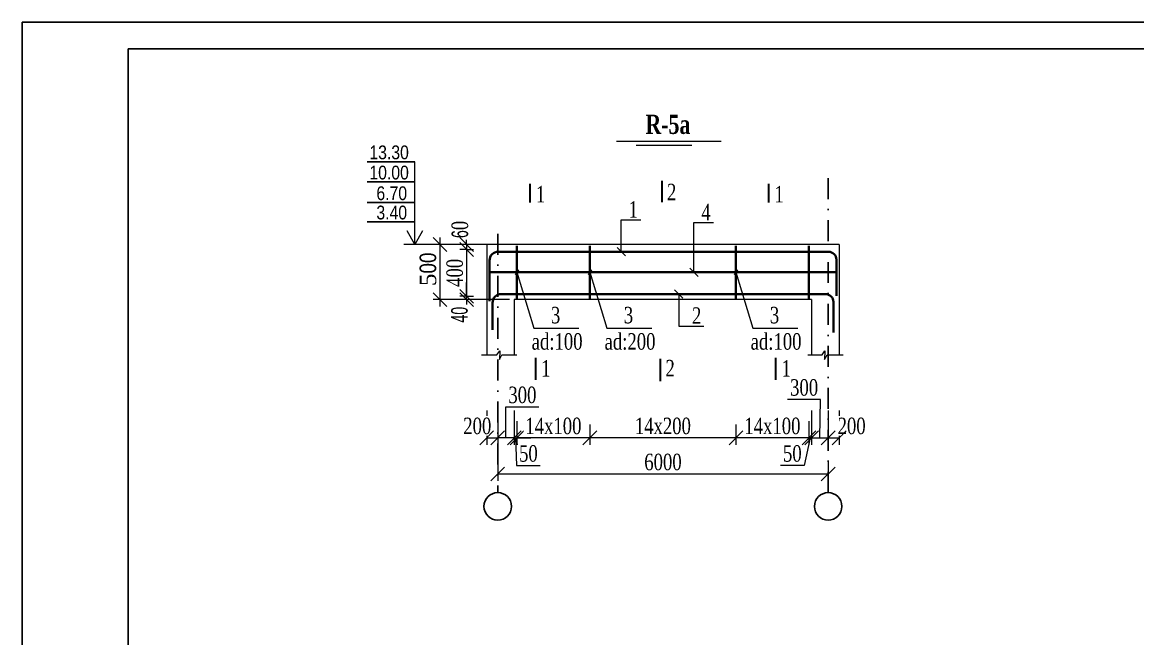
# Model space of a CAD drawing. Header units: millimetres. Extents: x -149347 to 251215, y -2929184 to -2541447.
# Drawn here: x 67574 to 87829, y -2780104 to -2768904 of the extents above; entities that cross this region are included whole.
import ezdxf

# ---------------------------------------------------------------- set-up
doc = ezdxf.new("R2010")
doc.units = ezdxf.units.MM
doc.linetypes.add('DASHDOTX2', pattern=[50.8, 25.4, -12.7, 0, -12.7])
doc.layers.add('APS_MADEIRA', color=35, linetype='Continuous', lineweight=15)
doc.styles.add('400', font='times.ttf', dxfattribs={"width": 0.75, "height": 300})
doc.styles.add('style1', font='A3TI(LA).TTF', dxfattribs={"height": 400})
doc.styles.add('style6', font='ARIALN.TTF', dxfattribs={"height": 300})
doc.styles.add('Times New  Roman', font='times.ttf')
doc.dimstyles.new('DIM_100', dxfattribs={"dimscale": 100, "dimtxt": 250, "dimasz": 2.5, "dimexe": 1.25, "dimexo": 0.625, "dimtad": 1, "dimdec": 0, "dimtxsty": 'style1', "dimblk": 'OBLIQUE', "dimcen": 2.5, "dimdle": 1.25, "dimclrd": 251, "dimclre": 251, "dimaunit": 1, "dimadec": 3, "dimazin": 0, "dimtfac": 1, "dimtdec": 0, "dimtmove": 1, "dimatfit": 3, "dimfxl": 1.25, "dimlwd": 5, "dimlwe": 5, "dimarcsym": 0})
doc.dimstyles.new('tebriz', dxfattribs={"dimtxt": 280, "dimasz": 150, "dimexe": 150, "dimexo": 0.625, "dimgap": 65, "dimtad": 1, "dimdec": 0, "dimdsep": 32, "dimtxsty": 'Times New  Roman', "dimblk": 'OBLIQUE', "dimcen": 0, "dimdle": 150, "dimclrd": 7, "dimclre": 256, "dimclrt": 256, "dimadec": 0, "dimazin": 0, "dimtfac": 1, "dimtdec": 0, "dimtmove": 0, "dimatfit": 3, "dimldrblk": 'OBLIQUE', "dimfxl": 1, "dimtolj": 1, "dimlwd": 15, "dimlwe": 9, "dimarcsym": 0})

# ---------------------------------------------------------------- blocks, each defined once
blk = doc.blocks.new('mekteb')
at = {"color": 0, "lineweight": 25}
for p, q in [((99643, -1821466), (139843, -1821466)), ((99643, -1849866), (99643, -1821466))]:
    blk.add_line(p, q, dxfattribs=at)
at = {"color": 0, "lineweight": 25, "ltscale": 15}
for p in [(101643, -1849366), (139343, -1821966)]:
    blk.add_line(p, (101643, -1821966), dxfattribs=at)
blk = doc.blocks.new('_Oblique')
at = {"color": 0, "linetype": 'ByBlock', "lineweight": -2}
blk.add_line((-0.5, -0.5), (0.5, 0.5), dxfattribs=at)
blk = doc.blocks.new('*D819')
at = {"color": 251, "lineweight": 5, "ltscale": 50, "transparency": 16777216}
for p, q in [((82208, -2775955), (82208, -2776580)), ((82408, -2775955), (82408, -2776580))]:
    blk.add_line(p, q, dxfattribs=at)
at = {"color": 251, "linetype": 'ByBlock', "lineweight": 5, "ltscale": 50, "transparency": 16777216}
blk.add_line((82206, -2776455), (82409, -2776455), dxfattribs=at)
at = {"layer": 'Defpoints', "color": 0, "lineweight": 15, "ltscale": 50, "transparency": 16777216}
for p in [(82208, -2775294), (82408, -2775294)]:
    blk.add_point(p, dxfattribs=at)
at = {"color": 0, "lineweight": 15, "ltscale": 50, "transparency": 16777216, "insert": (82634, -2776240), "char_height": 300, "attachment_point": 5, "style": '400', "bg_fill": 3, "box_fill_scale": 1.1, "bg_fill_color": 9, "bg_fill_true_color": 13158600, "bg_fill_transparency": 0}
blk.add_mtext('{\\fTimes New Roman|b0|i0|c238|p18;2}00', dxfattribs=at)
at = {"layer": 'Defpoints', "color": 0, "lineweight": 15, "ltscale": 50, "transparency": 16777216}
blk.add_point((82408, -2776455), dxfattribs=at)
at = {"color": 251, "lineweight": 5, "ltscale": 50, "transparency": 16777216, "xscale": 250, "yscale": 250, "zscale": 250, "rotation": 180}
blk.add_blockref('_Oblique', (82208, -2776455), dxfattribs=at)
at = {"color": 251, "lineweight": 5, "ltscale": 50, "transparency": 16777216, "xscale": 250, "yscale": 250, "zscale": 250}
blk.add_blockref('_Oblique', (82408, -2776455), dxfattribs=at)
blk = doc.blocks.new('*D820')
at = {"color": 251, "linetype": 'ByBlock', "lineweight": 5, "ltscale": 15, "transparency": 16777216}
blk.add_line((75157, -2772817), (75157, -2774067), dxfattribs=at)
at = {"color": 251, "lineweight": 5, "ltscale": 15, "transparency": 16777216}
for p, q in [((76186, -2772942), (75032, -2772942)), ((76423, -2773942), (75032, -2773942))]:
    blk.add_line(p, q, dxfattribs=at)
at = {"layer": 'Defpoints', "color": 0, "lineweight": 15, "ltscale": 15, "transparency": 16777216}
for p in [(76249, -2772942), (75157, -2773942), (76486, -2773942)]:
    blk.add_point(p, dxfattribs=at)
at = {"color": 251, "lineweight": 5, "ltscale": 15, "transparency": 16777216, "xscale": 250, "yscale": 250, "zscale": 250}
for p, rotation in [((75157, -2772942), 90), ((75157, -2773942), 270)]:
    blk.add_blockref('_Oblique', p, dxfattribs=dict(at, rotation=rotation))
at = {"color": 0, "lineweight": 15, "ltscale": 15, "transparency": 16777216, "insert": (74941, -2773392), "char_height": 300, "attachment_point": 5, "rotation": 90, "style": 'style6'}
blk.add_mtext('{\\fTimes New Roman|b0|i0|c238|p18;5}00', dxfattribs=at)
blk = doc.blocks.new('*D856')
at = {"color": 251, "linetype": 'ByBlock', "lineweight": 5, "ltscale": 50, "transparency": 16777216}
for p, q in [((75642, -2772942), (75642, -2772692)), ((75642, -2773032), (75642, -2773282))]:
    blk.add_line(p, q, dxfattribs=at)
at = {"color": 251, "lineweight": 5, "ltscale": 50, "transparency": 16777216}
for p, q in [((75644, -2772942), (75517, -2772942)), ((75644, -2773032), (75517, -2773032))]:
    blk.add_line(p, q, dxfattribs=at)
at = {"layer": 'Defpoints', "color": 0, "lineweight": 15, "ltscale": 50, "transparency": 16777216}
for p in [(75642, -2773032), (75937, -2773032), (76042, -2772942)]:
    blk.add_point(p, dxfattribs=at)
at = {"color": 0, "lineweight": 15, "ltscale": 50, "transparency": 16777216, "insert": (75521, -2772668), "char_height": 300, "attachment_point": 5, "rotation": 90, "style": '400', "bg_fill": 3, "box_fill_scale": 1.1, "bg_fill_color": 9, "bg_fill_true_color": 13158600, "bg_fill_transparency": 0}
blk.add_mtext('{\\fArial Narrow|b0|i0|c238|p34;6}0', dxfattribs=at)
at = {"color": 251, "linetype": 'ByBlock', "lineweight": 5, "ltscale": 50, "transparency": 16777216}
blk.add_line((75642, -2772942), (75642, -2773032), dxfattribs=at)
at = {"color": 251, "lineweight": 5, "ltscale": 50, "transparency": 16777216, "xscale": 250, "yscale": 250, "zscale": 250}
for p, rotation in [((75642, -2772942), 270), ((75642, -2773032), 90)]:
    blk.add_blockref('_Oblique', p, dxfattribs=dict(at, rotation=rotation))
blk = doc.blocks.new('*D857')
at = {"color": 251, "linetype": 'ByBlock', "lineweight": 5, "ltscale": 50, "transparency": 16777216}
for p, q in [((75642, -2773882), (75642, -2773632)), ((75642, -2773942), (75642, -2774192))]:
    blk.add_line(p, q, dxfattribs=at)
at = {"color": 251, "lineweight": 5, "ltscale": 50, "transparency": 16777216}
for p, q in [((75644, -2773882), (75517, -2773882)), ((75644, -2773942), (75517, -2773942))]:
    blk.add_line(p, q, dxfattribs=at)
at = {"layer": 'Defpoints', "color": 0, "lineweight": 15, "ltscale": 50, "transparency": 16777216}
for p in [(75642, -2773882), (75864, -2773882), (75853, -2773942)]:
    blk.add_point(p, dxfattribs=at)
at = {"color": 0, "lineweight": 15, "ltscale": 50, "transparency": 16777216, "insert": (75513, -2774217), "char_height": 300, "attachment_point": 5, "rotation": 90, "style": '400', "bg_fill": 3, "box_fill_scale": 1.1, "bg_fill_color": 9, "bg_fill_true_color": 13158600, "bg_fill_transparency": 0}
blk.add_mtext('{\\fArial Narrow|b0|i0|c238|p34;40}', dxfattribs=at)
at = {"color": 251, "linetype": 'ByBlock', "lineweight": 5, "ltscale": 50, "transparency": 16777216}
blk.add_line((75642, -2773942), (75642, -2773882), dxfattribs=at)
at = {"color": 251, "lineweight": 5, "ltscale": 50, "transparency": 16777216, "xscale": 250, "yscale": 250, "zscale": 250}
for p, rotation in [((75642, -2773882), 270), ((75642, -2773942), 90)]:
    blk.add_blockref('_Oblique', p, dxfattribs=dict(at, rotation=rotation))
blk = doc.blocks.new('*D821')
at = {"color": 251, "linetype": 'ByBlock', "lineweight": 5, "ltscale": 50, "transparency": 16777216}
blk.add_line((75642, -2773031), (75642, -2773883), dxfattribs=at)
at = {"color": 251, "lineweight": 5, "ltscale": 50, "transparency": 16777216}
for p, q in [((75642, -2773032), (75767, -2773032)), ((75642, -2773882), (75767, -2773882))]:
    blk.add_line(p, q, dxfattribs=at)
at = {"layer": 'Defpoints', "color": 0, "lineweight": 15, "ltscale": 50, "transparency": 16777216}
for p in [(75642, -2773032), (75642, -2773882), (75642, -2773882)]:
    blk.add_point(p, dxfattribs=at)
at = {"color": 0, "lineweight": 15, "ltscale": 50, "transparency": 16777216, "insert": (75427, -2773457), "char_height": 300, "attachment_point": 5, "rotation": 90, "style": '400', "bg_fill": 3, "box_fill_scale": 1.1, "bg_fill_color": 9, "bg_fill_true_color": 13158600, "bg_fill_transparency": 0}
blk.add_mtext('{\\fTimes New Roman|b0|i0|c238|p18;4}00', dxfattribs=at)
at = {"color": 251, "lineweight": 5, "ltscale": 50, "transparency": 16777216, "xscale": 250, "yscale": 250, "zscale": 250}
for p, rotation in [((75642, -2773032), 90), ((75642, -2773882), 270)]:
    blk.add_blockref('_Oblique', p, dxfattribs=dict(at, rotation=rotation))
blk = doc.blocks.new('*D858')
at = {"color": 251, "linetype": 'ByBlock', "lineweight": 5, "ltscale": 50, "transparency": 16777216}
for p, q in [((82070, -2775756), (81472, -2775756)), ((82058, -2776455), (82070, -2775756)), ((81906, -2776455), (82209, -2776455))]:
    blk.add_line(p, q, dxfattribs=at)
at = {"color": 251, "lineweight": 5, "ltscale": 50, "transparency": 16777216}
for p, q in [((81908, -2775955), (81908, -2776580)), ((82208, -2775955), (82208, -2776580))]:
    blk.add_line(p, q, dxfattribs=at)
at = {"layer": 'Defpoints', "color": 0, "lineweight": 15, "ltscale": 50, "transparency": 16777216}
for p in [(81908, -2775829), (82208, -2775817), (82208, -2776455)]:
    blk.add_point(p, dxfattribs=at)
at = {"color": 251, "lineweight": 5, "ltscale": 50, "transparency": 16777216, "xscale": 250, "yscale": 250, "zscale": 250, "rotation": 180}
blk.add_blockref('_Oblique', (81908, -2776455), dxfattribs=at)
at = {"color": 251, "lineweight": 5, "ltscale": 50, "transparency": 16777216, "xscale": 250, "yscale": 250, "zscale": 250}
blk.add_blockref('_Oblique', (82208, -2776455), dxfattribs=at)
at = {"color": 0, "lineweight": 15, "ltscale": 50, "transparency": 16777216, "insert": (81771, -2775541), "char_height": 300, "attachment_point": 5, "style": '400', "bg_fill": 3, "box_fill_scale": 1.1, "bg_fill_color": 9, "bg_fill_true_color": 13158600, "bg_fill_transparency": 0}
blk.add_mtext('{\\fTimes New Roman|b0|i0|c238|p18;3}00', dxfattribs=at)
blk = doc.blocks.new('*D822')
at = {"color": 251, "linetype": 'ByBlock', "lineweight": 5, "ltscale": 50, "transparency": 16777216}
for p, q in [((76357, -2776455), (76356, -2775891)), ((76356, -2775891), (76954, -2775891)), ((76508, -2776455), (76206, -2776455))]:
    blk.add_line(p, q, dxfattribs=at)
at = {"color": 251, "lineweight": 5, "ltscale": 50, "transparency": 16777216}
for p, q in [((76208, -2775955), (76208, -2776580)), ((76507, -2775955), (76507, -2776580))]:
    blk.add_line(p, q, dxfattribs=at)
at = {"layer": 'Defpoints', "color": 0, "lineweight": 15, "ltscale": 50, "transparency": 16777216}
for p in [(76208, -2775748), (76208, -2776455)]:
    blk.add_point(p, dxfattribs=at)
at = {"color": 251, "lineweight": 5, "ltscale": 50, "transparency": 16777216, "xscale": 250, "yscale": 250, "zscale": 250, "rotation": 180}
blk.add_blockref('_Oblique', (76208, -2776455), dxfattribs=at)
at = {"color": 251, "lineweight": 5, "ltscale": 50, "transparency": 16777216, "xscale": 250, "yscale": 250, "zscale": 250}
blk.add_blockref('_Oblique', (76507, -2776455), dxfattribs=at)
at = {"color": 0, "lineweight": 15, "ltscale": 50, "transparency": 16777216, "insert": (76655, -2775676), "char_height": 300, "attachment_point": 5, "style": '400', "bg_fill": 3, "box_fill_scale": 1.1, "bg_fill_color": 9, "bg_fill_true_color": 13158600, "bg_fill_transparency": 0}
blk.add_mtext('{\\fTimes New Roman|b0|i0|c238|p18;3}00', dxfattribs=at)
at = {"layer": 'Defpoints', "color": 0, "lineweight": 15, "ltscale": 50, "transparency": 16777216}
blk.add_point((76507, -2775748), dxfattribs=at)
blk = doc.blocks.new('*D823')
at = {"color": 251, "lineweight": 5, "ltscale": 50, "transparency": 16777216}
for p, q in [((76008, -2775955), (76008, -2776580)), ((76208, -2775955), (76208, -2776580))]:
    blk.add_line(p, q, dxfattribs=at)
at = {"color": 251, "linetype": 'ByBlock', "lineweight": 5, "ltscale": 50, "transparency": 16777216}
blk.add_line((76006, -2776455), (76209, -2776455), dxfattribs=at)
at = {"layer": 'Defpoints', "color": 0, "lineweight": 15, "ltscale": 50, "transparency": 16777216}
for p in [(76008, -2775817), (76208, -2775743)]:
    blk.add_point(p, dxfattribs=at)
at = {"color": 0, "lineweight": 15, "ltscale": 50, "transparency": 16777216, "insert": (75836, -2776240), "char_height": 300, "attachment_point": 5, "style": '400', "bg_fill": 3, "box_fill_scale": 1.1, "bg_fill_color": 9, "bg_fill_true_color": 13158600, "bg_fill_transparency": 0}
blk.add_mtext('{\\fTimes New Roman|b0|i0|c238|p18;2}00', dxfattribs=at)
at = {"layer": 'Defpoints', "color": 0, "lineweight": 15, "ltscale": 50, "transparency": 16777216}
blk.add_point((76208, -2776455), dxfattribs=at)
at = {"color": 251, "lineweight": 5, "ltscale": 50, "transparency": 16777216, "xscale": 250, "yscale": 250, "zscale": 250, "rotation": 180}
blk.add_blockref('_Oblique', (76008, -2776455), dxfattribs=at)
at = {"color": 251, "lineweight": 5, "ltscale": 50, "transparency": 16777216, "xscale": 250, "yscale": 250, "zscale": 250}
blk.add_blockref('_Oblique', (76208, -2776455), dxfattribs=at)
blk = doc.blocks.new('*D824')
at = {"color": 251, "lineweight": 5, "ltscale": 50, "transparency": 16777216}
for p, q in [((76507, -2776151), (76507, -2776580)), ((76557, -2776151), (76557, -2776580))]:
    blk.add_line(p, q, dxfattribs=at)
at = {"color": 251, "linetype": 'ByBlock', "lineweight": 5, "ltscale": 50, "transparency": 16777216}
for p, q in [((76507, -2776455), (76257, -2776455)), ((76507, -2776455), (76557, -2776455)), ((76507, -2776455), (76557, -2776455)), ((76532, -2776455), (76549, -2776955)), ((76557, -2776455), (76807, -2776455)), ((76549, -2776955), (76979, -2776955))]:
    blk.add_line(p, q, dxfattribs=at)
at = {"layer": 'Defpoints', "color": 0, "lineweight": 15, "ltscale": 50, "transparency": 16777216}
for p in [(76507, -2776089), (76557, -2776089), (76557, -2776455)]:
    blk.add_point(p, dxfattribs=at)
at = {"color": 0, "lineweight": 15, "ltscale": 50, "transparency": 16777216, "insert": (76764, -2776740), "char_height": 300, "attachment_point": 5, "style": '400', "bg_fill": 3, "box_fill_scale": 1.1, "bg_fill_color": 9, "bg_fill_true_color": 13158600, "bg_fill_transparency": 0}
blk.add_mtext('50', dxfattribs=at)
at = {"color": 251, "lineweight": 5, "ltscale": 50, "transparency": 16777216, "xscale": 250, "yscale": 250, "zscale": 250}
blk.add_blockref('_Oblique', (76507, -2776455), dxfattribs=at)
at = {"color": 251, "lineweight": 5, "ltscale": 50, "transparency": 16777216, "xscale": 250, "yscale": 250, "zscale": 250, "rotation": 180}
blk.add_blockref('_Oblique', (76557, -2776455), dxfattribs=at)
blk = doc.blocks.new('*D825')
at = {"color": 251, "lineweight": 5, "ltscale": 50, "transparency": 16777216}
for p, q in [((81858, -2776151), (81858, -2776580)), ((81908, -2776151), (81908, -2776580))]:
    blk.add_line(p, q, dxfattribs=at)
at = {"color": 251, "linetype": 'ByBlock', "lineweight": 5, "ltscale": 50, "transparency": 16777216}
for p, q in [((81858, -2776455), (81608, -2776455)), ((81883, -2776455), (81771, -2776955)), ((81908, -2776455), (81858, -2776455)), ((81908, -2776455), (81858, -2776455)), ((81908, -2776455), (82158, -2776455)), ((81771, -2776955), (81342, -2776955))]:
    blk.add_line(p, q, dxfattribs=at)
at = {"layer": 'Defpoints', "color": 0, "lineweight": 15, "ltscale": 50, "transparency": 16777216}
for p in [(81858, -2776089), (81908, -2776089), (81858, -2776455)]:
    blk.add_point(p, dxfattribs=at)
at = {"color": 0, "lineweight": 15, "ltscale": 50, "transparency": 16777216, "insert": (81557, -2776740), "char_height": 300, "attachment_point": 5, "style": '400', "bg_fill": 3, "box_fill_scale": 1.1, "bg_fill_color": 9, "bg_fill_true_color": 13158600, "bg_fill_transparency": 0}
blk.add_mtext('50', dxfattribs=at)
at = {"color": 251, "lineweight": 5, "ltscale": 50, "transparency": 16777216, "xscale": 250, "yscale": 250, "zscale": 250}
blk.add_blockref('_Oblique', (81858, -2776455), dxfattribs=at)
at = {"color": 251, "lineweight": 5, "ltscale": 50, "transparency": 16777216, "xscale": 250, "yscale": 250, "zscale": 250, "rotation": 180}
blk.add_blockref('_Oblique', (81908, -2776455), dxfattribs=at)
blk = doc.blocks.new('*D790')
at = {"color": 251, "lineweight": 5, "ltscale": 50, "transparency": 16777216}
for p, q in [((80533, -2776214), (80533, -2776580)), ((81858, -2776214), (81858, -2776580))]:
    blk.add_line(p, q, dxfattribs=at)
at = {"color": 251, "linetype": 'ByBlock', "lineweight": 5, "ltscale": 50, "transparency": 16777216}
blk.add_line((81859, -2776455), (80531, -2776455), dxfattribs=at)
at = {"layer": 'Defpoints', "color": 0, "lineweight": 15, "ltscale": 50, "transparency": 16777216}
for p in [(80533, -2776151), (81858, -2776151), (80533, -2776455)]:
    blk.add_point(p, dxfattribs=at)
at = {"color": 251, "lineweight": 5, "ltscale": 50, "transparency": 16777216, "xscale": 250, "yscale": 250, "zscale": 250, "rotation": 180}
blk.add_blockref('_Oblique', (80533, -2776455), dxfattribs=at)
at = {"color": 251, "lineweight": 5, "ltscale": 50, "transparency": 16777216, "xscale": 250, "yscale": 250, "zscale": 250}
blk.add_blockref('_Oblique', (81858, -2776455), dxfattribs=at)
at = {"color": 0, "lineweight": 15, "ltscale": 50, "transparency": 16777216, "insert": (81195, -2776240), "char_height": 300, "attachment_point": 5, "style": '400', "bg_fill": 3, "box_fill_scale": 1.1, "bg_fill_color": 9, "bg_fill_true_color": 13158600, "bg_fill_transparency": 0}
blk.add_mtext('{\\fTimes New Roman|b0|i0|c238|p18;14x100}', dxfattribs=at)
blk = doc.blocks.new('*D791')
at = {"color": 251, "lineweight": 5, "ltscale": 50, "transparency": 16777216}
for p, q in [((77880, -2776214), (77880, -2776580)), ((80533, -2776214), (80533, -2776580))]:
    blk.add_line(p, q, dxfattribs=at)
at = {"color": 251, "linetype": 'ByBlock', "lineweight": 5, "ltscale": 50, "transparency": 16777216}
blk.add_line((80534, -2776455), (77879, -2776455), dxfattribs=at)
at = {"layer": 'Defpoints', "color": 0, "lineweight": 15, "ltscale": 50, "transparency": 16777216}
for p in [(77880, -2776151), (80533, -2776151), (77880, -2776455)]:
    blk.add_point(p, dxfattribs=at)
at = {"color": 251, "lineweight": 5, "ltscale": 50, "transparency": 16777216, "xscale": 250, "yscale": 250, "zscale": 250, "rotation": 180}
blk.add_blockref('_Oblique', (77880, -2776455), dxfattribs=at)
at = {"color": 251, "lineweight": 5, "ltscale": 50, "transparency": 16777216, "xscale": 250, "yscale": 250, "zscale": 250}
blk.add_blockref('_Oblique', (80533, -2776455), dxfattribs=at)
at = {"color": 0, "lineweight": 15, "ltscale": 50, "transparency": 16777216, "insert": (79206, -2776240), "char_height": 300, "attachment_point": 5, "style": '400', "bg_fill": 3, "box_fill_scale": 1.1, "bg_fill_color": 9, "bg_fill_true_color": 13158600, "bg_fill_transparency": 0}
blk.add_mtext('{\\fTimes New Roman|b0|i0|c238|p18;14x2}00', dxfattribs=at)
blk = doc.blocks.new('*D792')
at = {"color": 251, "lineweight": 5, "ltscale": 50, "transparency": 16777216}
for p, q in [((76208, -2776893), (76208, -2777235)), ((82208, -2776893), (82208, -2777235))]:
    blk.add_line(p, q, dxfattribs=at)
at = {"color": 251, "linetype": 'ByBlock', "lineweight": 5, "ltscale": 50, "transparency": 16777216}
blk.add_line((76206, -2777110), (82209, -2777110), dxfattribs=at)
at = {"layer": 'Defpoints', "color": 0, "lineweight": 15, "ltscale": 50, "transparency": 16777216}
for p in [(76208, -2776831), (82208, -2776831), (82208, -2777110)]:
    blk.add_point(p, dxfattribs=at)
at = {"color": 251, "lineweight": 5, "ltscale": 50, "transparency": 16777216, "xscale": 250, "yscale": 250, "zscale": 250, "rotation": 180}
blk.add_blockref('_Oblique', (76208, -2777110), dxfattribs=at)
at = {"color": 251, "lineweight": 5, "ltscale": 50, "transparency": 16777216, "xscale": 250, "yscale": 250, "zscale": 250}
blk.add_blockref('_Oblique', (82208, -2777110), dxfattribs=at)
at = {"color": 0, "lineweight": 15, "ltscale": 50, "transparency": 16777216, "insert": (79208, -2776895), "char_height": 300, "attachment_point": 5, "style": '400', "bg_fill": 3, "box_fill_scale": 1.1, "bg_fill_color": 9, "bg_fill_true_color": 13158600, "bg_fill_transparency": 0}
blk.add_mtext('6000', dxfattribs=at)
blk = doc.blocks.new('*D793')
at = {"color": 251, "lineweight": 5, "ltscale": 50, "transparency": 16777216}
for p, q in [((76555, -2776214), (76555, -2776580)), ((77880, -2776214), (77880, -2776580))]:
    blk.add_line(p, q, dxfattribs=at)
at = {"color": 251, "linetype": 'ByBlock', "lineweight": 5, "ltscale": 50, "transparency": 16777216}
blk.add_line((77882, -2776455), (76554, -2776455), dxfattribs=at)
at = {"layer": 'Defpoints', "color": 0, "lineweight": 15, "ltscale": 50, "transparency": 16777216}
for p in [(76555, -2776151), (77880, -2776151), (76555, -2776455)]:
    blk.add_point(p, dxfattribs=at)
at = {"color": 251, "lineweight": 5, "ltscale": 50, "transparency": 16777216, "xscale": 250, "yscale": 250, "zscale": 250, "rotation": 180}
blk.add_blockref('_Oblique', (76555, -2776455), dxfattribs=at)
at = {"color": 251, "lineweight": 5, "ltscale": 50, "transparency": 16777216, "xscale": 250, "yscale": 250, "zscale": 250}
blk.add_blockref('_Oblique', (77880, -2776455), dxfattribs=at)
at = {"color": 0, "lineweight": 15, "ltscale": 50, "transparency": 16777216, "insert": (77218, -2776240), "char_height": 300, "attachment_point": 5, "style": '400', "bg_fill": 3, "box_fill_scale": 1.1, "bg_fill_color": 9, "bg_fill_true_color": 13158600, "bg_fill_transparency": 0}
blk.add_mtext('{\\fTimes New Roman|b0|i0|c238|p18;14x100}', dxfattribs=at)

msp = doc.modelspace()

# ---------------------------------------------------------------- linework, layer by layer
at = {"lineweight": 9}
for p, q in [((78364.23141, -2771062.36273), (80264.64728, -2771062.36273)), ((78723.08772, -2771137.40011), (79734.07784, -2771137.40011))]:
    msp.add_line(p, q, dxfattribs=at)
at = {"color": 7}
for p, q in [((73838.04249, -2771436.96393), (74699.88541, -2771436.96393)), ((73838.04249, -2771803.98928), (74699.88541, -2771803.98928)), ((73838.04249, -2772179.5127), (74699.88541, -2772179.5127)), ((73838.04249, -2772530.1656), (74699.88541, -2772530.1656))]:
    msp.add_line(p, q, dxfattribs=at)
at = {"color": 7, "lineweight": 30, "ltscale": 15}
for p, q in [((76790.66825, -2771838.78818), (76790.66825, -2772064.94098)), ((76790.66825, -2771838.78818), (76790.66825, -2772181.22606)), ((79184.28824, -2771784.74216), (79184.28824, -2772010.89496)), ((79184.28824, -2771784.74216), (79184.28824, -2772171.3643)), ((81121.37326, -2771838.78818), (81121.37326, -2772064.94098)), ((81121.37326, -2771838.78818), (81121.37326, -2772181.22606)), ((79157.11284, -2775016.75814), (79157.11284, -2775425.84513)), ((81252.0409, -2775002.91425), (81252.0409, -2775403.41739))]:
    msp.add_line(p, q, dxfattribs=at)
at = {"color": 252, "linetype": 'DASHDOTX2', "ltscale": 15, "true_color": 0xa97986}
for p, q in [((82207.61427, -2771735.79146), (82207.61427, -2777449.50637)), ((76207.61427, -2772747.75979), (76207.61427, -2777449.50637))]:
    msp.add_line(p, q, dxfattribs=at)
at = {"color": 7, "lineweight": 15}
for p, q in [((76007.4975, -2772943.2091), (76007.61427, -2774943.84422)), ((82407.61427, -2772943.0727), (76007.49751, -2772943.36455)), ((82407.61427, -2772943.0727), (82407.61427, -2774943.84422)), ((76586.52319, -2773399.15862), (76526.70535, -2773493.10271)), ((77910.27319, -2773399.15862), (77850.45535, -2773493.10271)), ((80562.52033, -2773399.15862), (80502.70249, -2773493.10271)), ((77121.47363, -2773943.84422), (76507.61427, -2773943.84422)), ((76507.61427, -2773943.84422), (76507.61427, -2774943.84422)), ((77825.3642, -2773943.84422), (77121.47363, -2773943.84422)), ((81907.61141, -2773943.84422), (77825.3642, -2773943.84422)), ((81907.61141, -2773943.84422), (81907.61141, -2774943.84422)), ((82407.61427, -2773943.84422), (82407.61427, -2774477.17705))]:
    msp.add_line(p, q, dxfattribs=at)
at = {"color": 7, "lineweight": 35}
for p, q in [((76207.61427, -2773073.09244), (77106.04974, -2773073.09244)), ((76556.61427, -2772967.18302), (76556.61427, -2773925.07832)), ((77106.04974, -2773073.09244), (77809.94031, -2773073.09244)), ((77809.94031, -2773073.09244), (82213.9109, -2773073.09244)), ((77880.36427, -2772967.18302), (77880.36427, -2773925.07832)), ((80532.61141, -2772967.18302), (80532.61141, -2773925.07832)), ((81857.61141, -2772967.18302), (81857.61141, -2773925.07832)), ((82357.61427, -2773216.79582), (82357.61427, -2773873.09244)), ((76057.53599, -2773446.13067), (82357.61427, -2773446.13067)), ((76270.98168, -2773842.06053), (77121.47363, -2773842.06053)), ((77121.47363, -2773842.06053), (77825.3642, -2773842.06053)), ((77825.3642, -2773842.06053), (82171.41587, -2773842.06053)), ((76112.03041, -2774001.01151), (76112.03041, -2774492.06053)), ((82302.01981, -2773985.76391), (82302.01981, -2774542.06053))]:
    msp.add_line(p, q, dxfattribs=at)
at = {"color": 7, "lineweight": 15}
for points in [[(74699.88541, -2772942.10044), (74699.88541, -2771436.96393)], [(74838.05832, -2772693.86305), (74699.88541, -2772942.10044), (74561.7125, -2772693.86305)], [(76556.61427, -2773446.13067), (76556.61427, -2773446.13067), (76865.28393, -2774462.31178), (77679.00728, -2774462.31178)], [(77880.36427, -2773446.13067), (77880.36427, -2773446.13067), (78189.03393, -2774462.31178), (79002.75728, -2774462.31178)], [(80532.61141, -2773446.13067), (80532.61141, -2773446.13067), (80841.28107, -2774462.31178), (81655.00442, -2774462.31178)], [(75911.63132, -2774943.81724), (76193.35865, -2774943.81724), (76242.52934, -2774871.56373), (76237.27589, -2775030.94015), (76282.01266, -2774943.81724), (76555.78327, -2774943.81724)], [(81836.62846, -2774943.81724), (82098.35579, -2774943.81724), (82147.52648, -2774871.56373), (82142.27303, -2775030.94015), (82187.0098, -2774943.81724), (82480.78041, -2774943.81724)]]:
    msp.add_lwpolyline(points, dxfattribs=at)
for centre in [(76207.61427, -2777699.33078), (82207.61427, -2777699.33078)]:
    msp.add_circle(centre, 249.82441)
at = {"layer": 'APS_MADEIRA', "color": 7, "lineweight": 15, "ltscale": 25}
msp.add_line((75576.23304, -2772942.10044), (74503.28954, -2772942.10044), dxfattribs=at)
at = {"layer": 'APS_MADEIRA', "color": 7, "lineweight": 35, "ltscale": 25}
for centre, radius, start, end in [((82213.9109, -2773216.79582), 143.70338, 0, 90), ((76270.98168, -2774001.01151), 158.95098, 90, 180), ((82158.31643, -2773985.76391), 143.70338, 0, 90)]:
    msp.add_arc(centre, radius, start, end, dxfattribs=at)

# ---------------------------------------------------------------- block references
at = {"lineweight": 15, "xscale": 0.962501317234829, "yscale": 0.962501317234829, "zscale": 0.962501317234829}
msp.add_blockref('mekteb', (-28332.96186, -1015740.71656), dxfattribs=at)

# ---------------------------------------------------------------- texts
at = {"insert": (78890.5114, -2770582.39236), "char_height": 350, "width": 263.5904201, "attachment_point": 1, "style": '400'}
msp.add_mtext('{\\fTimes New Roman|b1|i0|c204|p18;R-\\fTimes New Roman|b1|i0|c238|p18;5a}', dxfattribs=at)
at = {"lineweight": 9, "char_height": 250, "width": 23109.777632, "attachment_point": 1, "style": 'style6'}
for s, insert in [('{\\fArial Narrow|b0|i0|c238|p34;13.30}', (73876.49246, -2771142.35623)), ('{\\fArial Narrow|b0|i0|c238|p34;10.00}', (73876.49246, -2771509.38159)), ('{\\fArial Narrow|b0|i0|c238|p34;6.70}', (74003.82879, -2771884.90501)), ('3.{\\fArial Narrow|b0|i0|c238|p34;40}', (74003.82879, -2772235.5579))]:
    msp.add_mtext(s, dxfattribs=dict(at, insert=insert))
at = {"char_height": 300, "style": '400'}
for s, insert, attachment_point in [('1', (76899.95711, -2771877.37373), 1), ('2', (79280.55437, -2771838.36757), 1), ('1', (81230.66212, -2771877.37373), 1), ('1', (78583.2273, -2772153.85506), 1), ('{\\fTimes New Roman|b0|i0|c238|p18;4}', (79904.30658, -2772203.85506), 1), ('3', (77173.16427, -2774074.24954), 1), ('3', (78496.91427, -2774074.24954), 1), ('2', (79734.96269, -2774082.96079), 1), ('3', (81149.16141, -2774074.24954), 1), ('{\\fTimes New Roman|b0|i0|c238|p18;ad:}1{\\fTimes New Roman|b0|i0|c238|p18;00}', (77747.96209, -2774553.31629), 3), ('{\\fTimes New Roman|b0|i0|c238|p18;ad:200}', (79071.71209, -2774553.31629), 3), ('{\\fTimes New Roman|b0|i0|c238|p18;ad:}1{\\fTimes New Roman|b0|i0|c238|p18;00}', (81723.95923, -2774553.31629), 3)]:
    msp.add_mtext_dynamic_manual_height_columns(s, width=263.5904201, gutter_width=12.5, heights=[0], dxfattribs=dict(at, insert=insert, attachment_point=attachment_point))
at = {"color": 7, "lineweight": 15, "ltscale": 50, "char_height": 300, "attachment_point": 1, "style": '400'}
for s, insert in [('1', (76995.4111, -2775041.49981)), ('2', (79253.37897, -2775038.18889))]:
    msp.add_mtext_dynamic_manual_height_columns(s, width=263.5904201, gutter_width=12.5, heights=[0], dxfattribs=dict(at, insert=insert))

# ---------------------------------------------------------------- dimensions: what is measured, and where the dimension line sits
at = {"color": 7, "lineweight": 15, "ltscale": 15}
dim = msp.add_linear_dim(base=(75156.58911, -2773941.85924), p1=(76248.753, -2772942.10044), p2=(76485.96049, -2773941.85924), angle=90, text='{\\fTimes New Roman|b0|i0|c238|p18;5}00', dimstyle='DIM_100', override={"dimlfac": 0.25, "dimtxsty": 'style6'}, dxfattribs=at)
dim.commit()
dim.dimension.update_dxf_attribs({"geometry": '*D820', "text_midpoint": (75156.58911, -2773391.97984), "dimtype": 160})

# ---------------------------------------------------------------- leaders
at = {"color": 2, "lineweight": 15, "ltscale": 15}
for points in [[(78450.14957, -2773073.09244), (78450.14957, -2772492.60051), (78806.92123, -2772492.60051)], [(79771.22885, -2773446.13067), (79771.22885, -2772542.60051), (80128.00052, -2772542.60051)], [(79493.95663, -2773842.06053), (79493.95663, -2774422.55246), (79950.72829, -2774422.55246)]]:
    msp.add_leader(points, dimstyle='tebriz', dxfattribs=at)

# ---------------------------------------------------------------- next in the draw order: dimensions: what is measured, and where the dimension line sits
at = {"color": 7, "lineweight": 15, "ltscale": 50}
for base, p1, p2, angle, text, override, picture, middle in [((75642.33093, -2773032.10044), (76041.65155, -2772942.10044), (75936.99487, -2773032.10044), 90, '{\\fArial Narrow|b0|i0|c238|p34;6}0', {"dimscale": 1, "dimtxt": 300, "dimasz": 250, "dimexe": 125, "dimexo": 62.5, "dimgap": 62.5, "dimtxsty": '400', "dimcen": 250, "dimfxlon": 1, "dimtfill": 1, "dimtfillclr": 256, "dimarcsym": 1}, '*D856', (75736.67084, -2772667.90747)), ((75642.33093, -2773882.195), (75853.28873, -2773941.85924), (75864.45107, -2773882.195), 90, '{\\fArial Narrow|b0|i0|c238|p34;40}', {"dimscale": 1, "dimtxt": 300, "dimasz": 250, "dimexe": 125, "dimexo": 62.5, "dimgap": 62.5, "dimtxsty": '400', "dimcen": 250, "dimfxlon": 1, "dimtfill": 1, "dimtfillclr": 256, "dimarcsym": 1}, '*D857', (75728.91564, -2774216.86799)), ((76207.61427, -2776455.09859), (76506.61427, -2775748.32432), (76207.61427, -2775748.32432), 180, '{\\fTimes New Roman|b0|i0|c238|p18;3}00', {"dimscale": 1, "dimtxt": 300, "dimasz": 250, "dimexe": 125, "dimexo": 62.5, "dimgap": 62.5, "dimtxsty": '400', "dimcen": 250, "dimfxl": 500, "dimfxlon": 1, "dimtfill": 1, "dimtfillclr": 256, "dimarcsym": 1}, '*D822', (76418.64844, -2775890.99805))]:
    dim = msp.add_linear_dim(base=base, p1=p1, p2=p2, angle=angle, text=text, dimstyle='DIM_100', override=override, dxfattribs=at)
    dim.commit()
    dim.dimension.update_dxf_attribs({"geometry": picture, "text_midpoint": middle, "dimtype": 160})
dim = msp.add_linear_dim(base=(82407.61427, -2776455.09859), p1=(82207.61427, -2775294.25314), p2=(82407.61427, -2775294.25314), text='{\\fTimes New Roman|b0|i0|c238|p18;2}00', dimstyle='DIM_100', override={"dimscale": 1, "dimtxt": 300, "dimasz": 250, "dimexe": 125, "dimexo": 62.5, "dimgap": 62.5, "dimtxsty": '400', "dimcen": 250, "dimfxl": 500, "dimfxlon": 1, "dimtfill": 1, "dimtfillclr": 256, "dimarcsym": 1}, dxfattribs=at)
dim.commit()
dim.dimension.update_dxf_attribs({"geometry": '*D819', "text_midpoint": (82633.85441, -2776455.09859), "dimtype": 160})

# ---------------------------------------------------------------- next in the draw order: linework, layer by layer
at = {"color": 7, "lineweight": 35}
msp.add_line((76057.53599, -2773232.04581), (76057.53599, -2773973.09484), dxfattribs=at)
at = {"color": 7, "lineweight": 30, "ltscale": 15}
msp.add_line((76892.85589, -2775002.91425), (76892.85589, -2775403.41739), dxfattribs=at)
at = {"layer": 'APS_MADEIRA', "color": 7, "lineweight": 35, "ltscale": 25}
msp.add_arc((76216.48725, -2773232.04581), 158.95098, 90, 180, dxfattribs=at)

# ---------------------------------------------------------------- next in the draw order: dimensions: what is measured, and where the dimension line sits
at = {"color": 7, "lineweight": 15, "ltscale": 50}
dim = msp.add_linear_dim(base=(75642.33093, -2773882.195), p1=(75642.33093, -2773032.10044), p2=(75642.33093, -2773882.195), angle=90, text='{\\fTimes New Roman|b0|i0|c238|p18;4}00', dimstyle='DIM_100', override={"dimscale": 1, "dimtxt": 300, "dimasz": 250, "dimexe": 125, "dimexo": 62.5, "dimgap": 62.5, "dimtxsty": '400', "dimcen": 250, "dimfxlon": 1, "dimtfill": 1, "dimtfillclr": 256, "dimarcsym": 1}, dxfattribs=at)
dim.commit()
dim.dimension.update_dxf_attribs({"geometry": '*D821', "text_midpoint": (75642.33093, -2773457.14772), "dimtype": 160})
for base, p1, p2, text, picture, middle in [((82207.61427, -2776455.09859), (81907.61141, -2775829.07495), (82207.61427, -2775817.3696), '{\\fTimes New Roman|b0|i0|c238|p18;3}00', '*D858', (82007.61284, -2775756.04922)), ((76207.61427, -2776455.09859), (76007.61427, -2775817.3696), (76207.61427, -2775743.06835), '{\\fTimes New Roman|b0|i0|c238|p18;2}00', '*D823', (75835.98894, -2776455.09859))]:
    dim = msp.add_linear_dim(base=base, p1=p1, p2=p2, text=text, dimstyle='DIM_100', override={"dimscale": 1, "dimtxt": 300, "dimasz": 250, "dimexe": 125, "dimexo": 62.5, "dimgap": 62.5, "dimtxsty": '400', "dimcen": 250, "dimfxl": 500, "dimfxlon": 1, "dimtfill": 1, "dimtfillclr": 256, "dimarcsym": 1}, dxfattribs=at)
    dim.commit()
    dim.dimension.update_dxf_attribs({"geometry": picture, "text_midpoint": middle, "dimtype": 160})

# ---------------------------------------------------------------- next in the draw order: texts
at = {"color": 7, "lineweight": 15, "ltscale": 50, "insert": (81361.32976, -2775041.49981), "char_height": 300, "attachment_point": 1, "style": '400'}
msp.add_mtext_dynamic_manual_height_columns('1', width=263.5904201, gutter_width=12.5, heights=[0], dxfattribs=at)

# ---------------------------------------------------------------- next in the draw order: dimensions: what is measured, and where the dimension line sits
at = {"color": 7, "lineweight": 15, "ltscale": 50}
dim = msp.add_linear_dim(base=(76556.61427, -2776455.09859), p1=(76506.61427, -2776088.93467), p2=(76556.61427, -2776088.93467), text='50', dimstyle='DIM_100', override={"dimscale": 1, "dimtxt": 300, "dimasz": 250, "dimexe": 125, "dimexo": 62.5, "dimgap": 62.5, "dimtxsty": '400', "dimcen": 250, "dimfxl": 500, "dimfxlon": 1, "dimtfill": 1, "dimtfillclr": 256, "dimarcsym": 1}, dxfattribs=at)
dim.commit()
dim.dimension.update_dxf_attribs({"geometry": '*D824', "text_midpoint": (76611.74924, -2776955.09859), "dimtype": 160})
dim = msp.add_linear_dim(base=(81857.61141, -2776455.09859), p1=(81907.61141, -2776088.93467), p2=(81857.61141, -2776088.93467), angle=180, text='50', dimstyle='DIM_100', override={"dimscale": 1, "dimtxt": 300, "dimasz": 250, "dimexe": 125, "dimexo": 62.5, "dimgap": 62.5, "dimtxsty": '400', "dimcen": 250, "dimfxl": 500, "dimfxlon": 1, "dimtfill": 1, "dimtfillclr": 256, "dimarcsym": 1}, dxfattribs=at)
dim.commit()
dim.dimension.update_dxf_attribs({"geometry": '*D825', "text_midpoint": (81708.8537, -2776955.09859), "dimtype": 160})

# ---------------------------------------------------------------- next in the draw order: dimensions: what is measured, and where the dimension line sits
dim = msp.add_linear_dim(base=(80532.61141, -2776455.09859), p1=(81857.61141, -2776151.43467), p2=(80532.61141, -2776151.43467), text='{\\fTimes New Roman|b0|i0|c238|p18;14x100}', dimstyle='DIM_100', override={"dimscale": 1, "dimtxt": 300, "dimasz": 250, "dimexe": 125, "dimexo": 62.5, "dimgap": 62.5, "dimtxsty": '400', "dimcen": 250, "dimfxl": 500, "dimfxlon": 1, "dimtfill": 1, "dimtfillclr": 256, "dimarcsym": 1}, dxfattribs=at)
dim.commit()
dim.dimension.update_dxf_attribs({"geometry": '*D790', "text_midpoint": (81195.11141, -2776240.00306)})
dim = msp.add_linear_dim(base=(82207.61427, -2777110.30907), p1=(76207.61427, -2776830.6496), p2=(82207.61427, -2776830.6496), dimstyle='DIM_100', override={"dimscale": 1, "dimtxt": 300, "dimasz": 250, "dimexe": 125, "dimexo": 62.5, "dimgap": 62.5, "dimtxsty": '400', "dimcen": 250, "dimfxl": 500, "dimfxlon": 1, "dimtfill": 1, "dimtfillclr": 256, "dimarcsym": 1}, dxfattribs=at)
dim.commit()
dim.dimension.update_dxf_attribs({"geometry": '*D792', "text_midpoint": (79207.61427, -2776895.21354)})

# ---------------------------------------------------------------- next in the draw order: dimensions: what is measured, and where the dimension line sits
dim = msp.add_linear_dim(base=(77880.36427, -2776455.09859), p1=(80532.61141, -2776151.43467), p2=(77880.36427, -2776151.43467), text='{\\fTimes New Roman|b0|i0|c238|p18;14x2}00', dimstyle='DIM_100', override={"dimscale": 1, "dimtxt": 300, "dimasz": 250, "dimexe": 125, "dimexo": 62.5, "dimgap": 62.5, "dimtxsty": '400', "dimcen": 250, "dimfxl": 500, "dimfxlon": 1, "dimtfill": 1, "dimtfillclr": 256, "dimarcsym": 1}, dxfattribs=at)
dim.commit()
dim.dimension.update_dxf_attribs({"geometry": '*D791', "text_midpoint": (79206.48784, -2776240.00306)})

# ---------------------------------------------------------------- next in the draw order: dimensions: what is measured, and where the dimension line sits
dim = msp.add_linear_dim(base=(76555.36427, -2776455.09859), p1=(77880.36427, -2776151.43467), p2=(76555.36427, -2776151.43467), text='{\\fTimes New Roman|b0|i0|c238|p18;14x100}', dimstyle='DIM_100', override={"dimscale": 1, "dimtxt": 300, "dimasz": 250, "dimexe": 125, "dimexo": 62.5, "dimgap": 62.5, "dimtxsty": '400', "dimcen": 250, "dimfxl": 500, "dimfxlon": 1, "dimtfill": 1, "dimtfillclr": 256, "dimarcsym": 1}, dxfattribs=at)
dim.commit()
dim.dimension.update_dxf_attribs({"geometry": '*D793', "text_midpoint": (77217.86427, -2776240.00306)})

doc.saveas('drawing.dxf')
